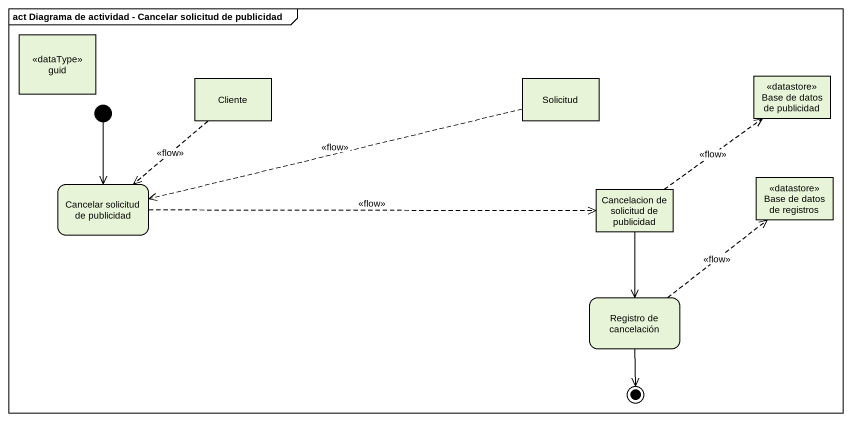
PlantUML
@startuml
mainframe act Diagrama de actividad - Cancelar solicitud de publicidad
hide empty description
state guid <<dataType>>
state Cliente <<object>>
state Solicitud <<object>>
state "Base de datos de publicidad" as Base_de_datos_de_publicidad <<datastore>>
state "Cancelar solicitud de publicidad" as Cancelar_solicitud_de
state "Cancelacion de solicitud de publicidad" as Cancelacion_de_solicitud_de <<object>>
state "Base de datos de registros" as Base_de_datos_de_registros <<datastore>>
state "Registro de cancelación" as Registro_de_cancelación
[*] --> Cancelar_solicitud_de
Cliente -[dashed]-> Cancelar_solicitud_de : <<flow>>
Solicitud -left[dashed]-> Cancelar_solicitud_de : <<flow>>
Cancelar_solicitud_de -right[dashed]-> Cancelacion_de_solicitud_de : <<flow>>
Cancelacion_de_solicitud_de -up[dashed]-> Base_de_datos_de_publicidad : <<flow>>
Cancelacion_de_solicitud_de --> Registro_de_cancelación
Registro_de_cancelación -up[dashed]-> Base_de_datos_de_registros : <<flow>>
Registro_de_cancelación --> [*]
@enduml
